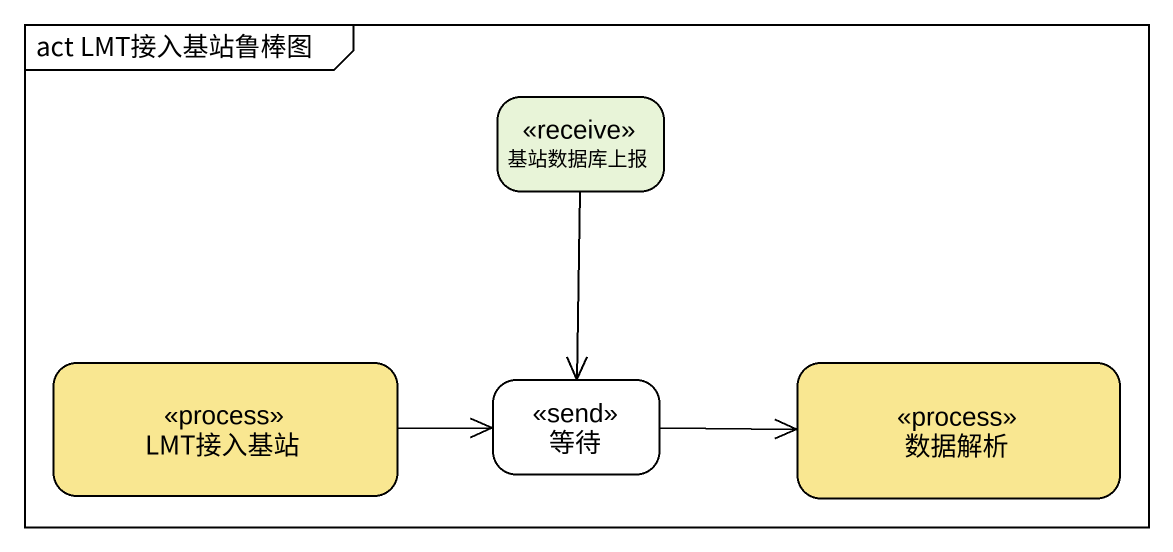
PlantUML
@startuml
mainframe act LMT接入基站鲁棒图
hide empty description
state 基站数据库上报 <<receive>>
state LMT接入基站 <<process>> #F9E791
state 等待 <<send>> #FFFFFF
state 数据解析 <<process>> #F9E791
基站数据库上报 --> 等待
LMT接入基站 -right-> 等待
等待 -right-> 数据解析
@enduml
